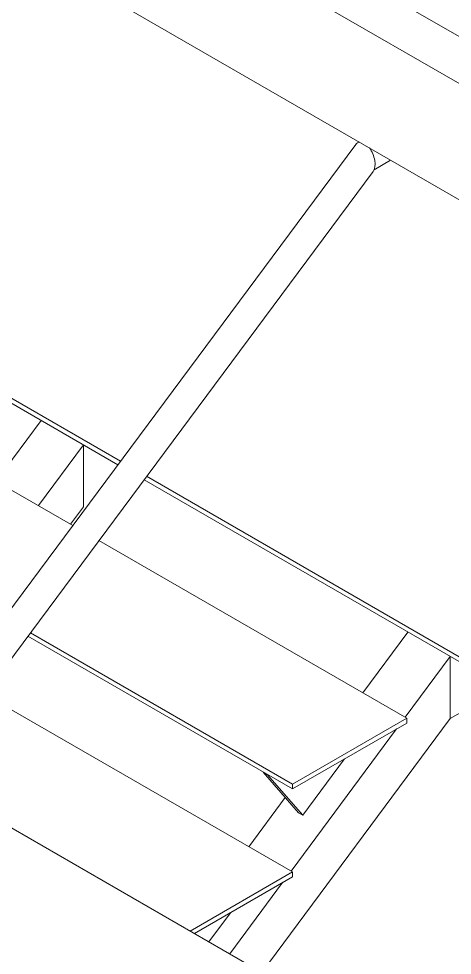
# Model space of a CAD drawing. Header units: millimetres. Extents: x -312439 to 477422, y -331570 to 212570.
# Drawn here: x 414246 to 414690, y 93066 to 94026 of the extents above; entities that cross this region are included whole.
import ezdxf

# ---------------------------------------------------------------- set-up
doc = ezdxf.new("R2010")
doc.units = ezdxf.units.MM

msp = doc.modelspace()

# ---------------------------------------------------------------- linework, layer by layer
at = {"color": 0, "linetype": 'Continuous', "lineweight": 0, "extrusion": (1.25969e-16, 0.816497, 0.57735)}
for p, q in [((415859.546, 93288.087), (414228.862, 94229.563)), ((414383.426, 94188.337), (414740.704, 93982.063)), ((416076.964, 93043.54), (414177.324, 94140.297)), ((414121.553, 93264.393), (414591.091, 93896.932)), ((414626.672, 93880.866), (414609.685, 93871.059)), ((414148.249, 93248.98), (414608.655, 93869.216)), ((414179.47, 93666.01), (414347.614, 93568.932)), ((414350.213, 93572.432), (414181.206, 93670.009)), ((414268.989, 93614.326), (414222.802, 93551.992)), ((414312.296, 93589.323), (414266.109, 93526.989)), ((414312.296, 93525.621), (414312.296, 93589.323)), ((414687.738, 93308.859), (415152.577, 93577.234)), ((414210.108, 93559.321), (414301.369, 93506.632)), ((414374.311, 93553.519), (414696.997, 93367.216)), ((414696.997, 93372.217), (414376.909, 93557.02)), ((414299.149, 93507.913), (414312.296, 93525.621)), ((414328.065, 93491.219), (414643.175, 93309.29)), ((413891.843, 93397.017), (414762.668, 92894.246)), ((414526.247, 93241.781), (414257.908, 93396.707)), ((414644.431, 93397.565), (414598.244, 93335.23)), ((414255.309, 93393.206), (414526.247, 93236.78)), ((414687.738, 93372.562), (414641.551, 93310.227)), ((414687.738, 93308.859), (414687.738, 93372.562)), ((414211.136, 93333.699), (414526.247, 93151.77)), ((414494.761, 93048.922), (414687.738, 93308.859)), ((414643.175, 93309.29), (414526.247, 93241.781)), ((414526.247, 93236.78), (414643.175, 93304.289)), ((414643.175, 93304.289), (414643.175, 93309.29)), ((414632.647, 93298.211), (414524.772, 93152.621)), ((414579.629, 93267.601), (414536.849, 93209.864)), ((414496.495, 93253.958), (414496.381, 93253.892)), ((414496.381, 93253.892), (414532.518, 93212.364)), ((414496.381, 93253.892), (414500.712, 93251.392)), ((414500.712, 93251.392), (414500.826, 93251.457)), ((414536.849, 93209.864), (414500.712, 93251.392)), ((414526.247, 93236.78), (414526.247, 93241.781)), ((414518.847, 93228.075), (414481.465, 93177.624)), ((414532.518, 93212.364), (414536.849, 93209.864)), ((414526.247, 93151.77), (414421.435, 93091.257)), ((414526.247, 93146.769), (414526.247, 93151.77)), ((414425.766, 93088.756), (414526.247, 93146.769)), ((414516.091, 93140.905), (414461.965, 93067.857)), ((414462.701, 93110.081), (414440.568, 93080.21))]:
    msp.add_line(p, q, dxfattribs=at)
at = {"color": 0, "linetype": 'Continuous', "lineweight": 0}
for start_param, end_param in [(6.1638475, 6.6209317), (3.479339, 5.1859309)]:
    msp.add_ellipse((414599.873, 93883.074), major_axis=(-6.187, 15.902), ratio=0.5587105, start_param=start_param, end_param=end_param, dxfattribs=at)

doc.saveas('drawing.dxf')
